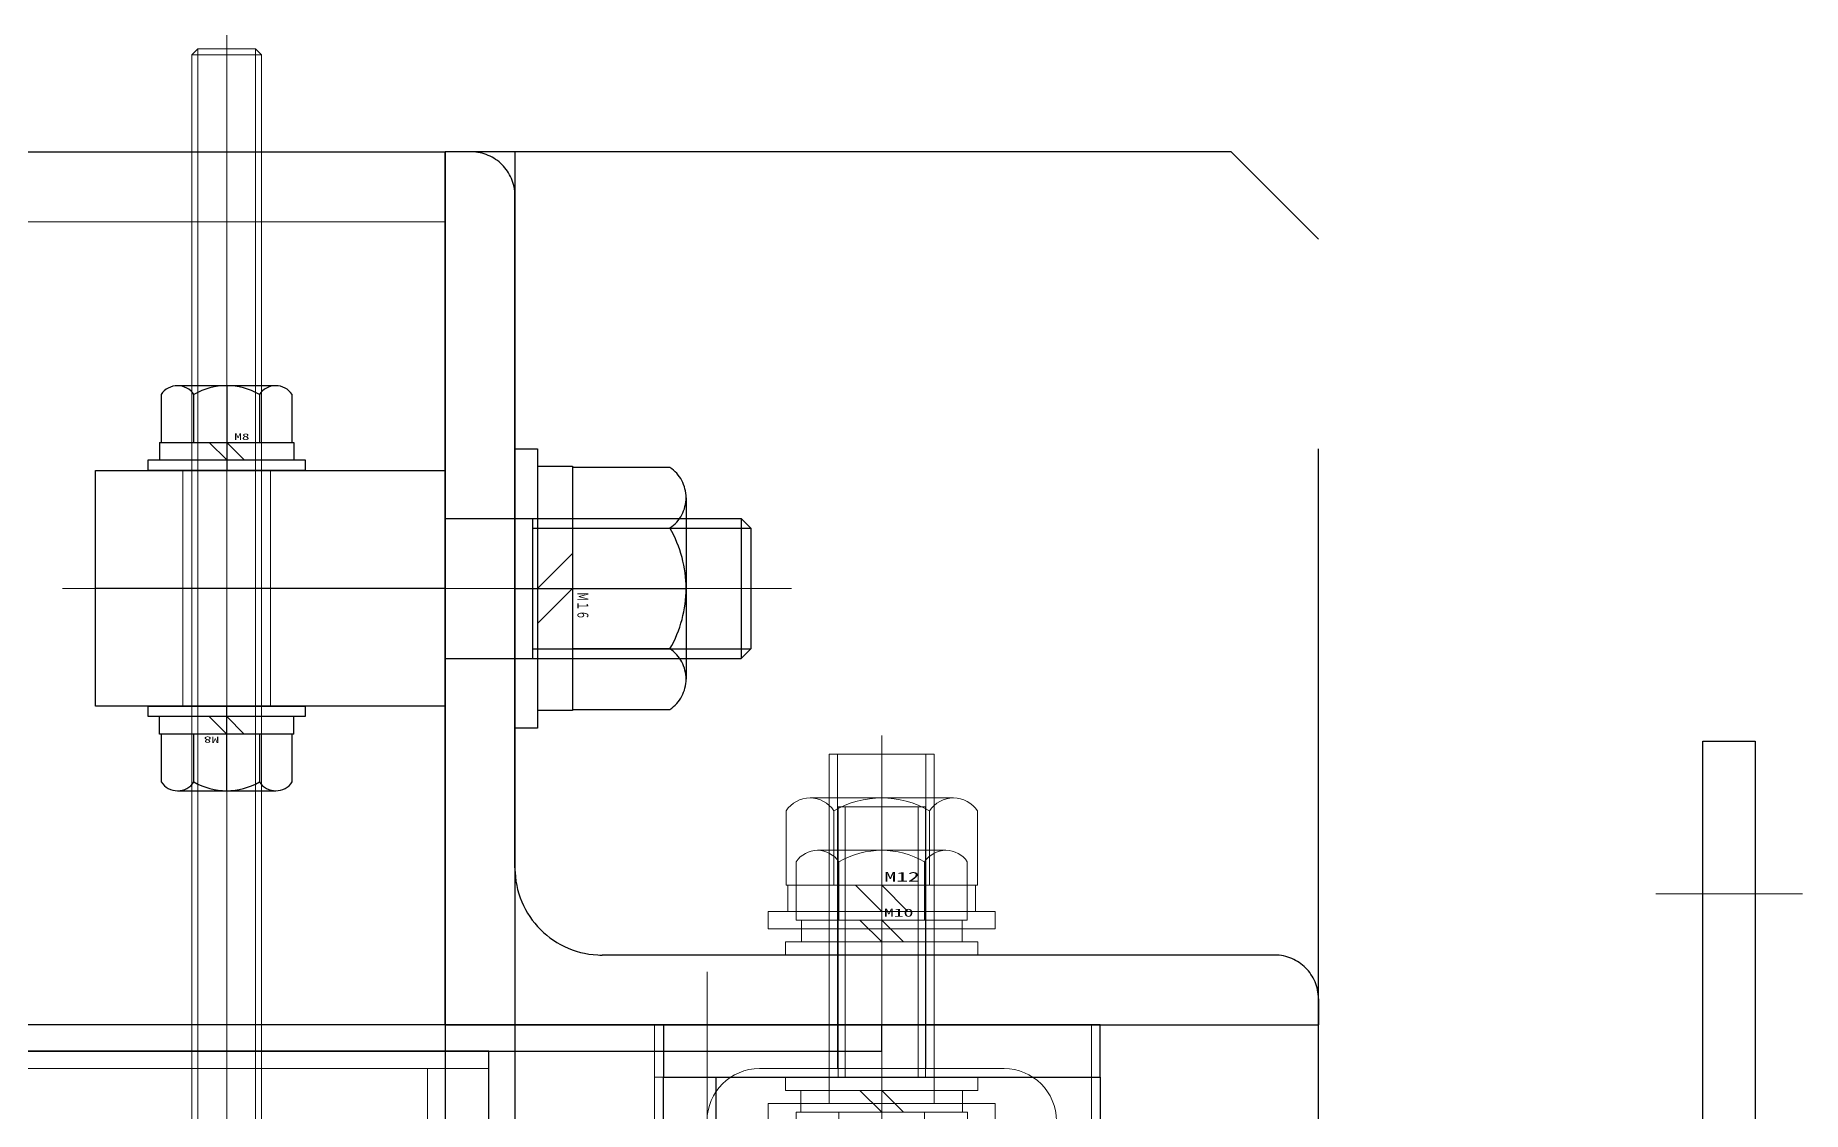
# Model space of a CAD drawing. Units: millimetres at full size. Extents: x -18456 to 18937, y -12290 to 13871.
# Drawn here: x 14550 to 15157, y -3627 to -3257 of the extents above; entities that cross this region are included whole.
import ezdxf
from ezdxf.enums import TextEntityAlignment as Align

# ---------------------------------------------------------------- set-up
doc = ezdxf.new("R2010")
doc.units = ezdxf.units.MM
doc.header["$LTSCALE"] = 100
doc.linetypes.add('CHAIN2', pattern=[12, 9, -1, 1, -1])
doc.linetypes.add('DOUBLE_CHAIN2', pattern=[12.8, 9, -1, 0.6, -0.6, 0.6, -1])
for name, color, linetype in [('0-2_0', 2, 'Continuous'), ('0-3_06_PHANTOM', 2, 'DOUBLE_CHAIN2'), ('0-6_10_DRAFT', 1, 'Continuous'), ('0-A_01_NORMAL', 134, 'Continuous')]:
    doc.layers.add(name, color=color, linetype=linetype)
doc.layers.add('0-7_05_CENTER', color=2, linetype='CHAIN2', lineweight=18)
doc.layers.add('0-8_04_HIDDEN', color=7, linetype='Continuous', lineweight=18)
doc.styles.add('ＭＳ ゴシック', font='')
doc.styles.get('ＭＳ ゴシック').set_extended_font_data('MS Gothic')

# ---------------------------------------------------------------- blocks, each defined once
blk = doc.blocks.new('A$C11D0153E_1')
at = {"layer": '0-2_0', "color": 134}
for points in [[(2080, 0), (1980, 0), (1980, -3), (2080, -3)], [(27, -150), (2033, -150), (2035, -148), (2035, -3), (25, -3), (25, -148)]]:
    blk.add_lwpolyline(points, close=True, dxfattribs=at)
at = {"layer": '0-7_05_CENTER'}
blk.add_line((2060, 6.1), (2060, -9.15), dxfattribs=at)
at = {"layer": '0-8_04_HIDDEN'}
for p, q in [((2035, -5), (25, -5)), ((2028, -150), (2028, -5)), ((2030, -5), (2030, -150))]:
    blk.add_line(p, q, dxfattribs=at)
blk = doc.blocks.new('A$C67362F98_1')
at = {"layer": '0-7_05_CENTER'}
blk.add_line((1138.63, 45), (1155.44, 45), dxfattribs=at)
at = {"layer": '0-8_04_HIDDEN'}
blk.add_lwpolyline([(1150, -62.5), (1144, -62.5), (1144, 62.5), (1150, 62.5)], close=True, dxfattribs=at)
blk = doc.blocks.new('A$C0C3B4FB7_1')
at = {"layer": '0-8_04_HIDDEN'}
blk.add_blockref('A$C67362F98_1', (0, 20), dxfattribs=at)
blk = doc.blocks.new('A$C745B7B9E_1')
at = {"layer": '0-A_01_NORMAL'}
blk.add_lwpolyline([(94, 222.5), (100, 222.5), (100, 97.5), (94, 97.5)], close=True, dxfattribs=at)
at = {"layer": '0-2_0'}
blk.add_blockref('A$C11D0153E_1', (-2080, 190), dxfattribs=at)
at = {"layer": '0-8_04_HIDDEN'}
blk.add_blockref('A$C0C3B4FB7_1', (-1050, 140), dxfattribs=at)
blk = doc.blocks.new('M14Bw_1_1')
at = {"layer": '0-8_04_HIDDEN', "linetype": 'CHAIN2'}
for p, q in [((0, -18.89), (0, 18.89)), ((18.89, 0), (-18.89, 0))]:
    blk.add_line(p, q, dxfattribs=at)
at = {"layer": '0-8_04_HIDDEN'}
for p, q in [((-6.35, 11), (-12.7, 0)), ((6.35, 11), (-6.35, 11)), ((12.7, 0), (6.35, 11)), ((-12.7, 0), (-6.35, -11)), ((6.35, -11), (12.7, 0)), ((-6.35, -11), (6.35, -11))]:
    blk.add_line(p, q, dxfattribs=at)
for radius in [15, 11]:
    blk.add_circle((0, 0), radius, dxfattribs=at)
at = {"layer": '0-6_10_DRAFT', "style": 'ＭＳ ゴシック', "width": 0.6}
blk.add_text('Ｍ１４', height=1.1, dxfattribs=at).set_placement((0.39, 0.1), align=Align.BOTTOM_LEFT)
blk = doc.blocks.new('MUCP209c_1_1')
at = {"layer": '0-6_10_DRAFT'}
for p, q in [((0, -30.2), (0, 19)), ((-41.05, 11), (41.05, 11)), ((-42.5, 0), (42.5, 0)), ((-41.05, -11), (41.05, -11))]:
    blk.add_line(p, q, dxfattribs=at)
for start, end in [(164.9997, 195.0003), (344.9997, 15.0003)]:
    blk.add_arc((0, 0), 42.5, start, end, dxfattribs=at)
at = {"layer": '0-7_05_CENTER'}
for p, q in [((-73, 13.5), (-73, -13.5)), ((73, 13.5), (73, -13.5)), ((-56.67, 0), (-89.33, 0)), ((56.67, 0), (89.33, 0)), ((-7.51, -5), (7.51, -5)), ((-7, -22.2), (7, -22.2))]:
    blk.add_line(p, q, dxfattribs=at)
at = {"layer": '0-8_04_HIDDEN', "color": 2}
for p, q in [((-37, 20), (-89, 20)), ((28.65, 19), (-28.65, 19)), ((-22.5, 19), (-22.5, -30.2)), ((22.5, 19), (22.5, -30.2)), ((89, 20), (37, 20)), ((-35, 15.5), (-35, 18)), ((35, 18), (35, 15.5)), ((-55, 15.5), (-55, -15.5)), ((-55, 15.5), (-53.99, 15.5)), ((53.99, 15.5), (-53.99, 15.5)), ((53.99, 15.5), (55, 15.5)), ((55, -15.5), (55, 15.5)), ((-95, 14), (-95, -14)), ((95, -14), (95, 14)), ((-75.5, 8.5), (-70.5, 8.5)), ((70.5, 8.5), (75.5, 8.5)), ((-70.5, -8.5), (-75.5, -8.5)), ((75.5, -8.5), (70.5, -8.5)), ((-53.99, -15.5), (-55, -15.5)), ((-53.99, -15.5), (53.99, -15.5)), ((-35, -18), (-35, -15.5)), ((35, -15.5), (35, -18)), ((55, -15.5), (53.99, -15.5)), ((-89, -20), (-37, -20)), ((37, -20), (89, -20)), ((-1.5, -21.33), (0, -20.47)), ((-1.5, -23.07), (-1.5, -21.33)), ((0, -20.47), (1.5, -21.33)), ((1.5, -21.33), (1.5, -23.07)), ((0, -23.93), (-1.5, -23.07)), ((1.5, -23.07), (0, -23.93)), ((28.65, -30.2), (-28.65, -30.2))]:
    blk.add_line(p, q, dxfattribs=at)
for points in [[(-28.65, 19), (-28.65, 15.5), (-28.65, -17.34), (-28.65, -30.2)], [(28.65, 19), (28.65, 15.5), (28.65, -17.34), (28.65, -30.2)], [(-3.16, -3.47), (-3.09, -3.36), (-3.03, -3.25), (-2.97, -3.14), (-2.91, -3.03), (-2.84, -2.93), (-2.78, -2.82), (-2.72, -2.71), (-2.66, -2.61), (-2.6, -2.5), (-2.54, -2.39), (-2.47, -2.29), (-2.41, -2.18), (-2.35, -2.07), (-2.28, -1.96), (-2.22, -1.85), (-2.15, -1.73), (-2.09, -1.62), (-2.02, -1.5)], [(-2.02, -1.5), (-1.89, -1.5), (-1.75, -1.5), (-1.62, -1.5), (-1.49, -1.5), (-1.37, -1.5), (-1.24, -1.5), (-1.11, -1.5), (-0.99, -1.5), (-0.87, -1.5), (-0.74, -1.5), (-0.62, -1.5), (-0.5, -1.5), (-0.37, -1.5), (-0.25, -1.5), (-0.13, -1.5), (0, -1.5), (0.13, -1.5), (0.25, -1.5), (0.37, -1.5), (0.5, -1.5), (0.62, -1.5), (0.74, -1.5), (0.87, -1.5), (0.99, -1.5), (1.11, -1.5), (1.24, -1.5), (1.37, -1.5), (1.49, -1.5), (1.62, -1.5), (1.75, -1.5), (1.89, -1.5), (2.02, -1.5)], [(2.02, -1.5), (2.09, -1.62), (2.15, -1.73), (2.22, -1.85), (2.28, -1.96), (2.35, -2.07), (2.41, -2.18), (2.47, -2.29), (2.54, -2.39), (2.6, -2.5), (2.66, -2.61), (2.72, -2.71), (2.78, -2.82), (2.84, -2.93), (2.91, -3.03), (2.97, -3.14), (3.03, -3.25), (3.09, -3.36), (3.16, -3.47), (3.22, -3.57), (3.28, -3.68), (3.34, -3.79), (3.4, -3.89), (3.46, -4), (3.53, -4.11), (3.59, -4.21), (3.65, -4.32), (3.71, -4.43), (3.78, -4.54), (3.84, -4.65), (3.91, -4.77), (3.97, -4.88), (4.04, -5)], [(-2.47, -7.71), (-2.54, -7.61), (-2.6, -7.5), (-2.66, -7.39), (-2.72, -7.29), (-2.78, -7.18), (-2.84, -7.07), (-2.91, -6.97), (-2.97, -6.86), (-3.03, -6.75), (-3.09, -6.64), (-3.16, -6.53), (-3.22, -6.43), (-3.28, -6.32), (-3.34, -6.21), (-3.4, -6.11), (-3.46, -6), (-3.53, -5.89), (-3.59, -5.79), (-3.65, -5.68), (-3.71, -5.57), (-3.78, -5.46), (-3.84, -5.35), (-3.91, -5.23), (-3.97, -5.12), (-4.04, -5), (-3.97, -4.88), (-3.91, -4.77), (-3.84, -4.65), (-3.78, -4.54), (-3.71, -4.43), (-3.65, -4.32), (-3.59, -4.21), (-3.53, -4.11), (-3.46, -4), (-3.4, -3.89), (-3.34, -3.79), (-3.28, -3.68), (-3.22, -3.57), (-3.16, -3.47)], [(4.04, -5), (3.97, -5.12), (3.91, -5.23), (3.84, -5.35), (3.78, -5.46), (3.71, -5.57), (3.65, -5.68), (3.59, -5.79), (3.53, -5.89), (3.46, -6), (3.4, -6.11), (3.34, -6.21), (3.28, -6.32), (3.22, -6.43), (3.16, -6.53), (3.09, -6.64), (3.03, -6.75), (2.97, -6.86), (2.91, -6.97), (2.84, -7.07), (2.78, -7.18), (2.72, -7.29), (2.66, -7.39), (2.6, -7.5), (2.54, -7.61), (2.47, -7.71), (2.41, -7.82), (2.35, -7.93), (2.28, -8.04), (2.22, -8.15), (2.15, -8.27), (2.09, -8.38), (2.02, -8.5)], [(2.02, -8.5), (1.89, -8.5), (1.75, -8.5), (1.62, -8.5), (1.49, -8.5), (1.37, -8.5), (1.24, -8.5), (1.11, -8.5), (0.99, -8.5), (0.87, -8.5), (0.74, -8.5), (0.62, -8.5), (0.5, -8.5), (0.37, -8.5), (0.25, -8.5), (0.13, -8.5), (0, -8.5), (-0.13, -8.5), (-0.25, -8.5), (-0.37, -8.5), (-0.5, -8.5), (-0.62, -8.5), (-0.74, -8.5), (-0.87, -8.5), (-0.99, -8.5), (-1.11, -8.5), (-1.24, -8.5), (-1.37, -8.5), (-1.49, -8.5), (-1.62, -8.5), (-1.75, -8.5), (-1.89, -8.5), (-2.02, -8.5), (-2.09, -8.38), (-2.15, -8.27), (-2.22, -8.15), (-2.28, -8.04), (-2.35, -7.93), (-2.41, -7.82), (-2.47, -7.71)]]:
    blk.add_lwpolyline(points, dxfattribs=at)
for centre, radius in [((0, -5), 3.3), ((0, -5), 2.4), ((0, -5), 0.929), ((0, -22.2), 3), ((0, -22.2), 2.13)]:
    blk.add_circle(centre, radius, dxfattribs=at)
for centre, radius, start, end in [((-89, 14), 6, 90, 180), ((-37, 18), 2, 0, 90), ((37, 18), 2, 90, 180), ((89, 14), 6, 0, 90), ((-75.5, 0), 8.5, 90, 270), ((-70.5, 0), 8.5, 270, 90), ((70.5, 0), 8.5, 90, 270), ((75.5, 0), 8.5, 270, 90), ((0, -5), 3.5, 90, 150), ((0, -5), 3.5, 30, 90), ((0, -5), 3.5, 150, 210), ((0, -5), 3.5, 330, 30), ((0, -5), 3.5, 210, 270), ((0, -5), 3.5, 270, 330), ((-89, -14), 6, 180, 270), ((89, -14), 6, 270, 0), ((0, -239.5), 224, 78.496, 101.504), ((-37, -18), 2, 270, 0), ((37, -18), 2, 180, 270)]:
    blk.add_arc(centre, radius, start, end, dxfattribs=at)
blk = doc.blocks.new('A$C141724F6_1')
at = {"layer": '0-8_04_HIDDEN', "xscale": -1, "rotation": 90}
blk.add_blockref('MUCP209c_1_1', (2100, -73), dxfattribs=at)
at = {"layer": '0-8_04_HIDDEN', "xscale": -1}
blk.add_blockref('M14Bw_1_1', (2100, 0), dxfattribs=at)
blk = doc.blocks.new('A$C6DBB619B_1_1')
at = {"layer": '0-2_0', "color": 134}
blk.add_line((9, 2081), (363, 2081), dxfattribs=at)
for points in [[(9, 2125), (3, 2125), (3, 2075), (9, 2075)], [(363, 2075), (9, 2075), (9, 2125), (358, 2125), (363, 2120)]]:
    blk.add_lwpolyline(points, close=True, dxfattribs=at)
at = {"layer": '0-7_05_CENTER'}
blk.add_line((-3.66, 2100), (15.43, 2100), dxfattribs=at)
blk = doc.blocks.new('A$C1A3C2C0C_1_1')
at = {"layer": '0-8_04_HIDDEN', "linetype": 'CHAIN2'}
blk.add_line((0, -34), (0, 14), dxfattribs=at)
at = {"layer": '0-8_04_HIDDEN'}
for p, q in [((-9.81, 11), (9.81, 11)), ((-9.81, 4), (-9.81, 11)), ((-4.91, 4), (-4.91, 11)), ((4.91, 4), (4.91, 11)), ((9.81, 4), (9.81, 11)), ((9.81, 4), (-9.81, 4)), ((-9.25, 4), (-9.25, 1.5)), ((0, 1.5), (-2.5, 4)), ((0, 4), (2.5, 1.5)), ((9.25, 1.5), (9.25, 4)), ((-11, 1.5), (11, 1.5)), ((-11, 1.5), (-11, 0)), ((-11, 0), (11, 0)), ((-5, -31), (-5, 0)), ((-4.19, -31), (-4.19, 0)), ((4.19, -31), (4.19, 0)), ((5, -31), (5, 0)), ((11, 0), (11, 1.5)), ((-5, -31), (5, -31))]:
    blk.add_line(p, q, dxfattribs=at)
at = {"layer": '0-6_10_DRAFT', "style": 'ＭＳ ゴシック', "width": 1.8}
blk.add_text('BT-M10x35L,SW,PW', height=0.2199, dxfattribs=at).set_placement((5.1, 10.66), align=Align.BOTTOM_LEFT)
blk = doc.blocks.new('M10Nza_1_1')
at = {"layer": '0-8_04_HIDDEN'}
for p, q in [((-9.8, 4), (-9.8, 10.69)), ((-7.35, 12), (7.35, 12)), ((-4.9, 4), (-4.9, 10.69)), ((4.9, 10.69), (4.9, 4)), ((9.8, 10.69), (9.8, 4)), ((-9.8, 4), (9.8, 4)), ((-9.2, 1.5), (-9.2, 4)), ((0, 1.5), (-2.5, 4)), ((0, 4), (2.5, 1.5)), ((9.2, 4), (9.2, 1.5))]:
    blk.add_line(p, q, dxfattribs=at)
at = {"layer": '0-8_04_HIDDEN', "linetype": 'CHAIN2'}
blk.add_line((0, 12), (0, 0), dxfattribs=at)
at = {"layer": '0-8_04_HIDDEN'}
blk.add_lwpolyline([(-11, 1.5), (11, 1.5), (11, 0), (-11, 0)], close=True, dxfattribs=at)
for centre, radius, start, end in [((-7.35, 9.06), 2.94, 33.626, 146.374), ((0, 2.2), 9.8, 60, 120), ((7.35, 9.06), 2.94, 33.626, 146.374)]:
    blk.add_arc(centre, radius, start, end, dxfattribs=at)
at = {"layer": '0-6_10_DRAFT', "style": 'ＭＳ ゴシック', "width": 1.8}
blk.add_text('M10', height=0.916, dxfattribs=at).set_placement((0.26, 4.12), align=Align.BOTTOM_LEFT)
blk = doc.blocks.new('A$C4032155D_1')
at = {"layer": '0-8_04_HIDDEN'}
for name, p, rotation in [('A$C1A3C2C0C_1_1', (0, -6), 180), ('A$C6DBB619B_1_1', (-2100, 3), 270)]:
    blk.add_blockref(name, p, dxfattribs=dict(at, rotation=rotation))
blk.add_blockref('M10Nza_1_1', (0, 8), dxfattribs=at)
blk = doc.blocks.new('M12Nza_1_1')
at = {"layer": '0-8_04_HIDDEN'}
for p, q in [((-8.21, 15), (8.21, 15)), ((-10.95, 5), (-10.95, 13.53)), ((-5.47, 5), (-5.47, 13.53)), ((5.48, 5), (5.48, 13.53)), ((10.95, 13.53), (10.95, 5)), ((10.95, 5), (-10.95, 5)), ((-10.75, 2), (-10.75, 5)), ((0, 2), (-3, 5)), ((0, 5), (3, 2)), ((10.75, 5), (10.75, 2))]:
    blk.add_line(p, q, dxfattribs=at)
at = {"layer": '0-8_04_HIDDEN', "linetype": 'CHAIN2'}
blk.add_line((0, 0), (0, 15), dxfattribs=at)
at = {"layer": '0-8_04_HIDDEN'}
blk.add_lwpolyline([(-13, 2), (13, 2), (13, 0), (-13, 0)], close=True, dxfattribs=at)
for centre, radius, start, end in [((-8.21, 11.71), 3.29, 33.626, 146.374), ((0, 4.05), 10.95, 60, 120), ((8.21, 11.71), 3.29, 33.626, 146.374)]:
    blk.add_arc(centre, radius, start, end, dxfattribs=at)
at = {"layer": '0-6_10_DRAFT', "style": 'ＭＳ ゴシック', "width": 1.8}
blk.add_text('M12', height=1.1, dxfattribs=at).set_placement((0.31, 5.09), align=Align.BOTTOM_LEFT)
blk = doc.blocks.new('A$C4D316DC8_1_1')
at = {"layer": '0-8_04_HIDDEN', "linetype": 'CHAIN2'}
blk.add_line((0, -42.16), (0, 15.24), dxfattribs=at)
at = {"layer": '0-8_04_HIDDEN'}
for p, q in [((-10.97, 13), (10.97, 13)), ((-10.97, 5), (-10.97, 13)), ((-5.48, 5), (-5.48, 13)), ((5.48, 5), (5.48, 13)), ((10.97, 5), (10.97, 13)), ((-10.97, 5), (10.97, 5)), ((-10.75, 5), (-10.75, 2)), ((0, 2), (-3, 5)), ((0, 5), (3, 2)), ((10.75, 2), (10.75, 5)), ((-13, 2), (13, 2)), ((-13, 2), (-13, 0)), ((-13, 0), (13, 0)), ((-6, -40), (-6, 0)), ((6, -40), (6, 0)), ((13, 0), (13, 2)), ((-6, -4), (6, -4)), ((-5.05, -40), (-5.05, -4)), ((5.05, -40), (5.05, -4)), ((-6, -40), (6, -40))]:
    blk.add_line(p, q, dxfattribs=at)
at = {"layer": '0-6_10_DRAFT', "style": 'ＭＳ ゴシック', "width": 1.8}
blk.add_text('BT-M12x45L,SW,PW', height=0.2199, dxfattribs=at).set_placement((6.42, 12.66), align=Align.BOTTOM_LEFT)
blk = doc.blocks.new('A$C75557FAE_1_1')
at = {"layer": '0-7_05_CENTER'}
for p, q in [((0, 928.08), (0, 959.92)), ((0, 862.34), (0, 892.66)), ((-15.16, 877.5), (15.16, 877.5)), ((0, 741.34), (0, 771.66)), ((-15.16, 756.5), (15.16, 756.5))]:
    blk.add_line(p, q, dxfattribs=at)
at = {"layer": '0-8_04_HIDDEN'}
for p, q in [((-26, 941), (-26, 727)), ((-20, 727), (-20, 941)), ((24, 941), (24, 732))]:
    blk.add_line(p, q, dxfattribs=at)
blk.add_lwpolyline([(-26, 947), (24, 947), (24, 941), (-26, 941)], close=True, dxfattribs=at)
blk.add_lwpolyline([(-26, 727), (19, 727), (24, 732)], dxfattribs=at)
for centre in [(0, 877.5), (0, 756.5)]:
    blk.add_circle(centre, 8, dxfattribs=at)
blk = doc.blocks.new('A$C762A3C0D_1')
at = {"layer": '0-8_04_HIDDEN', "rotation": 180}
blk.add_blockref('A$C4D316DC8_1_1', (2100, -9), dxfattribs=at)
at = {"layer": '0-8_04_HIDDEN'}
for name, p in [('M12Nza_1_1', (2100, 11)), ('A$C75557FAE_1_1', (2100, -947))]:
    blk.add_blockref(name, p, dxfattribs=at)
blk = doc.blocks.new('A$C448B04A9_1_1')
at = {"layer": '0-3_06_PHANTOM', "color": 7}
for p, q in [((3, 100), (0, 100)), ((0, 0), (0, 100)), ((8, 18), (8, 95)), ((95, 8), (18, 8)), ((100, 3), (100, 0)), ((0, 0), (100, 0))]:
    blk.add_line(p, q, dxfattribs=at)
for centre, radius, start, end in [((3, 95), 5, 0, 90), ((18, 18), 10, 180, 270), ((95, 3), 5, 0, 90)]:
    blk.add_arc(centre, radius, start, end, dxfattribs=at)
blk = doc.blocks.new('A$C07C31A19_1_1')
at = {"layer": '0-3_06_PHANTOM', "color": 7}
blk.add_line((1008, 950), (1008, 16), dxfattribs=at)
for points in [[(-1000, 950), (1000, 950), (1000, 850), (-1000, 850)], [(1090, 950), (1000, 950), (1000, 16), (1100, 16), (1100, 940)]]:
    blk.add_lwpolyline(points, close=True, dxfattribs=at)
at = {"layer": '0-7_05_CENTER'}
for p, q in [((990.7, 900), (1017.36, 900)), ((1050, 840.69), (1050, 867.35))]:
    blk.add_line(p, q, dxfattribs=at)
at = {"layer": '0-8_04_HIDDEN'}
blk.add_line((-1000, 942), (1000, 942), dxfattribs=at)
blk.add_blockref('A$C448B04A9_1_1', (1000, 850), dxfattribs=at)
blk = doc.blocks.new('A$C49BB2EA1')
at = {"layer": '0-8_04_HIDDEN'}
for p, q in [((-4, 149.32), (-3.32, 150)), ((-3.32, 150), (-3.32, 0)), ((3.32, 150), (-3.32, 150)), ((3.32, 150), (3.32, 0)), ((4, 149.32), (3.32, 150)), ((-4, 149.32), (-4, 0.68)), ((4, 149.32), (-4, 149.32)), ((4, 149.32), (4, 0.68)), ((4, 0.68), (-4, 0.68)), ((-4, 0.68), (-3.32, 0)), ((3.32, 0), (-3.32, 0)), ((4, 0.68), (3.32, 0))]:
    blk.add_line(p, q, dxfattribs=at)
at = {"layer": '0-8_04_HIDDEN', "linetype": 'CHAIN2'}
blk.add_line((0, 151.55), (0, -1.71), dxfattribs=at)
blk = doc.blocks.new('M8Nza_1_1')
at = {"layer": '0-2_0'}
for p, q in [((-7.5, 8.69), (-7.5, 3.2)), ((5.62, 9.7), (-5.63, 9.7)), ((-3.75, 3.2), (-3.75, 8.69)), ((3.75, 8.69), (3.75, 3.2)), ((7.5, 3.2), (7.5, 8.69)), ((-7.7, 3.2), (7.7, 3.2)), ((-7.7, 3.2), (-7.7, 1.2)), ((0, 1.2), (-2, 3.2)), ((0, 3.2), (2, 1.2)), ((7.7, 3.2), (7.7, 1.2))]:
    blk.add_line(p, q, dxfattribs=at)
at = {"layer": '0-2_0', "linetype": 'CHAIN2'}
blk.add_line((0, 9.7), (0, 0), dxfattribs=at)
at = {"layer": '0-2_0'}
blk.add_lwpolyline([(-9, 1.2), (9, 1.2), (9, 0), (-9, 0)], close=True, dxfattribs=at)
for centre, radius, start, end in [((-5.63, 7.45), 2.25, 33.626, 146.374), ((0, 2.2), 7.5, 60, 120), ((5.62, 7.45), 2.25, 33.626, 146.374)]:
    blk.add_arc(centre, radius, start, end, dxfattribs=at)
at = {"layer": '0-6_10_DRAFT', "style": 'ＭＳ ゴシック', "width": 1.75}
blk.add_text('M8', height=0.733, dxfattribs=at).set_placement((0.87, 3.27), align=Align.BOTTOM_LEFT)
blk = doc.blocks.new('A$C7C9857A1')
at = {"layer": '0-2_0'}
for name, p, rotation in [('M8Nza_1_1', (511.39, 0), 90), ('M8Nza_1_1', (538.39, 0), 270), ('A$C49BB2EA1', (436.67, 0), 270)]:
    blk.add_blockref(name, p, dxfattribs=dict(at, rotation=rotation))
blk = doc.blocks.new('M16Nza_1_1')
at = {"layer": '0-3_06_PHANTOM', "color": 7}
for p, q in [((-10.39, 19.6), (10.39, 19.6)), ((-13.85, 17.74), (-13.85, 6.6)), ((-6.92, 6.6), (-6.92, 17.74)), ((6.93, 17.74), (6.93, 6.6)), ((13.85, 6.6), (13.85, 17.74)), ((-4, 6.6), (0, 2.6)), ((0, 6.6), (4, 2.6)), ((14, 6.6), (14, 2.6))]:
    blk.add_line(p, q, dxfattribs=at)
at = {"layer": '0-3_06_PHANTOM', "color": 7, "linetype": 'CHAIN2'}
blk.add_line((0, 0), (0, 19.6), dxfattribs=at)
at = {"layer": '0-3_06_PHANTOM', "color": 7}
blk.add_lwpolyline([(-14, 2.6), (-14, 6.6), (14, 6.6)], dxfattribs=at)
blk.add_lwpolyline([(-16, 2.6), (16, 2.6), (16, 0), (-16, 0)], close=True, dxfattribs=at)
for centre, radius, start, end in [((-10.39, 15.44), 4.16, 33.626, 146.374), ((0, 5.75), 13.85, 60, 120), ((10.39, 15.44), 4.16, 33.626, 146.374)]:
    blk.add_arc(centre, radius, start, end, dxfattribs=at)
at = {"layer": '0-6_10_DRAFT', "style": 'ＭＳ ゴシック', "width": 0.6}
blk.add_text('Ｍ１６', height=1.257, dxfattribs=at).set_placement((0.41, 6.78), align=Align.BOTTOM_LEFT)
blk = doc.blocks.new('A$C32EF3FFD')
at = {"layer": '0-2_0', "color": 134}
for p, q in [((-10, 6.92), (-35, 6.92)), ((0, 8.01), (-33.92, 8.01)), ((-10, -7.99), (-10, 8.01)), ((0, 0), (40, 0)), ((-10, -6.91), (-35, -6.91)), ((0, -7.99), (-33.92, -7.99))]:
    blk.add_line(p, q, dxfattribs=at)
blk.add_lwpolyline([(0, 13.5), (40, 13.5), (40, -13.5), (0, -13.5)], close=True, dxfattribs=at)
for points in [[(-33.92, -7.99), (-33.92, 8.01), (-35, 6.92)], [(-33.92, -7.99), (-35, -6.91), (-35, 6.92)]]:
    blk.add_lwpolyline(points, dxfattribs=at)
at = {"layer": '0-7_05_CENTER'}
for p, q in [((25, -19.61), (25, 19.61)), ((-39.68, 0), (43.81, 0))]:
    blk.add_line(p, q, dxfattribs=at)
at = {"layer": '0-8_04_HIDDEN'}
for p, q in [((20, 13.5), (20, -13.5)), ((30, 13.5), (30, -13.5))]:
    blk.add_line(p, q, dxfattribs=at)

msp = doc.modelspace()

# ---------------------------------------------------------------- block references
at = {"layer": '0-2_0', "xscale": 3, "yscale": 3}
for name, p in [('A$C07C31A19_1_1', (11690.9, -6146.7)), ('A$C745B7B9E_1', (14840.9, -4166.7)), ('A$C141724F6_1', (8540.9, -3677.7))]:
    msp.add_blockref(name, p, dxfattribs=at)
at = {"layer": '0-8_04_HIDDEN', "xscale": 3, "yscale": 3}
for name, p, rotation in [('A$C7C9857A1', (14615.9, -5021.3), 90), ('A$C32EF3FFD', (14690.9, -3446.7), 180), ('M16Nza_1_1', (14714.9, -3446.7), 270)]:
    msp.add_blockref(name, p, dxfattribs=dict(at, rotation=rotation))
for name, p in [('A$C762A3C0D_1', (8540.9, -3596.7)), ('A$C4032155D_1', (14840.9, -3596.7))]:
    msp.add_blockref(name, p, dxfattribs=at)

doc.saveas('drawing.dxf')
